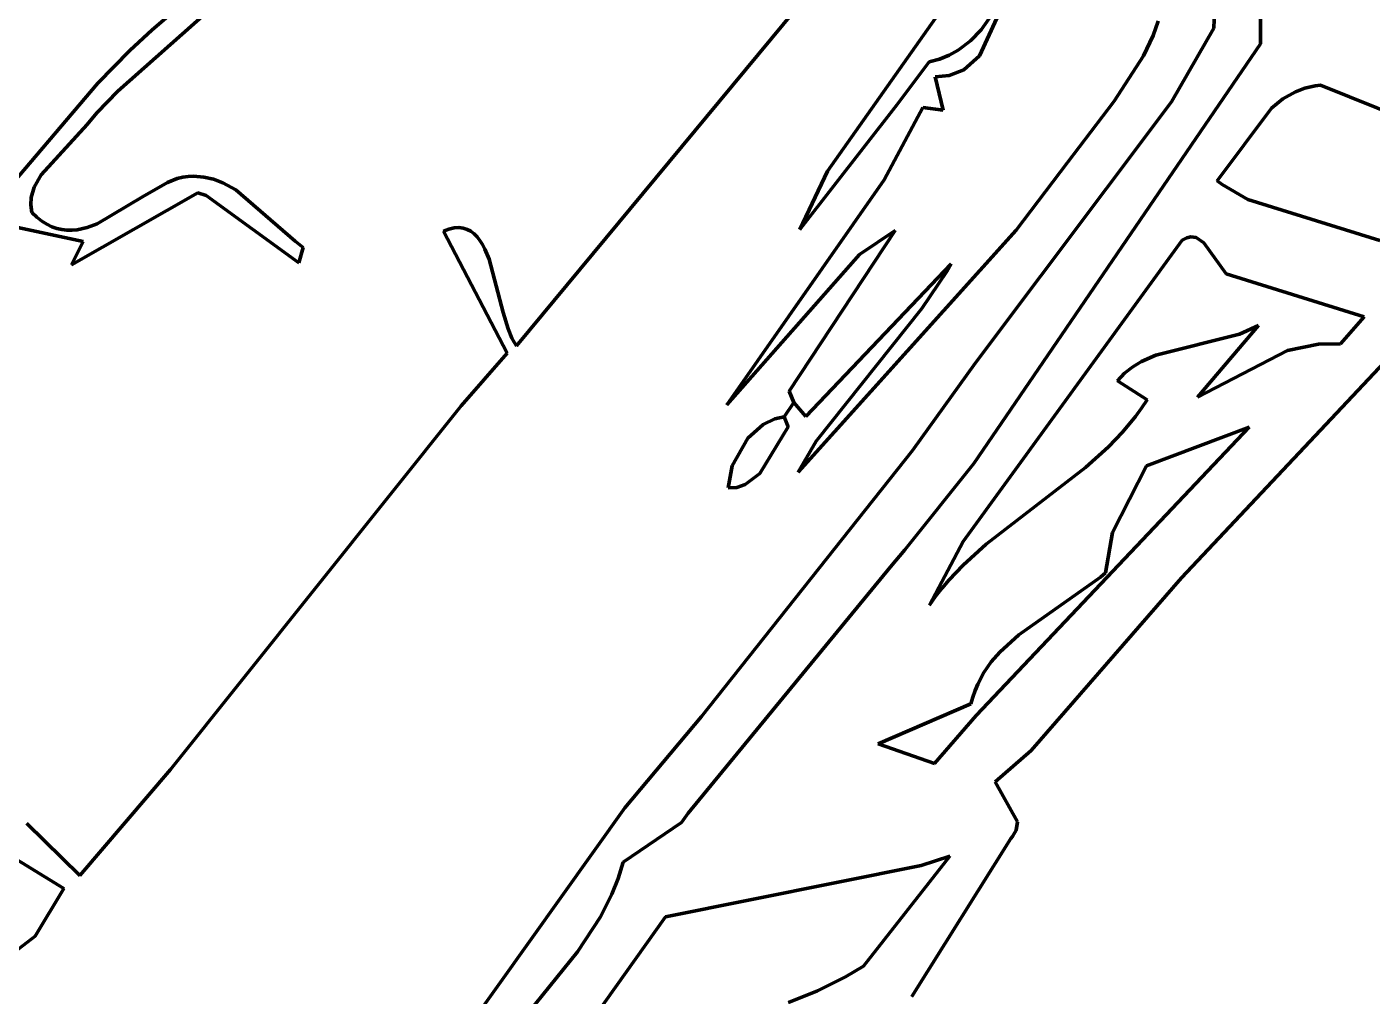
# Model space of a CAD drawing. Header units: millimetres. Extents: x 0 to 14.2, y 0 to 19.5.
# Drawn here: x 4.178 to 5.175, y 4.808 to 5.526 of the extents above; entities that cross this region are included whole.
import ezdxf

# ---------------------------------------------------------------- set-up
doc = ezdxf.new("R2010")
doc.units = ezdxf.units.MM
doc.layers.add('color#010101ff', color=7, linetype='CONTINUOUS', lineweight=100)
doc.layers.add('color#fdfdfdff', color=7, linetype='CONTINUOUS', lineweight=100)

msp = doc.modelspace()

# ---------------------------------------------------------------- linework, layer by layer
at = {"layer": 'color#010101ff'}
for p, q in [((5.09231, 5.51358), (5.09498, 5.9879)), ((4.54091, 5.29), (4.85042, 5.66298)), ((5.05977, 5.58491), (5.05775, 5.52521)), ((4.31286, 5.53805), (4.24566, 5.47868)), ((4.27098, 5.52405), (4.28818, 5.53848)), ((4.85729, 5.541), (4.77133, 5.41924)), ((4.89691, 5.53268), (4.88415, 5.50481)), ((4.88531, 5.52399), (4.89426, 5.53661)), ((4.25452, 5.50876), (4.27098, 5.52405)), ((4.87733, 5.51578), (4.88531, 5.52399)), ((5.0127, 5.51985), (5.01639, 5.53034)), ((5.05775, 5.52521), (5.02631, 5.47076)), ((4.86824, 5.50893), (4.87733, 5.51578)), ((4.87982, 5.20282), (5.09231, 5.51358)), ((5.00558, 5.50465), (5.0127, 5.51985)), ((4.23097, 5.48454), (4.25452, 5.50876)), ((4.84674, 5.50031), (4.8544, 5.50234)), ((4.8544, 5.50234), (4.86157, 5.50524)), ((4.86157, 5.50524), (4.86824, 5.50893)), ((4.88415, 5.50481), (4.8724, 5.49441)), ((4.98379, 5.47112), (5.00558, 5.50465)), ((4.82294, 5.46859), (4.84674, 5.50031)), ((4.8724, 5.49441), (4.86154, 5.49016)), ((4.13537, 5.37239), (4.23097, 5.48454)), ((4.86154, 5.49016), (4.85123, 5.48914)), ((4.85123, 5.48914), (4.8571, 5.46446)), ((5.13269, 5.48253), (5.12519, 5.4808)), ((5.13667, 5.48303), (5.13269, 5.48253)), ((5.26985, 5.42936), (5.13667, 5.48303)), ((4.24566, 5.47868), (4.23003, 5.46263)), ((5.10884, 5.47278), (5.10041, 5.46593)), ((5.11827, 5.47817), (5.10884, 5.47278)), ((5.12519, 5.4808), (5.11827, 5.47817)), ((4.23003, 5.46263), (4.22297, 5.45391)), ((4.75097, 5.37624), (4.82294, 5.46859)), ((4.84199, 5.46655), (4.81341, 5.41302)), ((4.8571, 5.46446), (4.84199, 5.46655)), ((5.02631, 5.47076), (4.88102, 5.27732)), ((4.94915, 5.42583), (4.98379, 5.47112)), ((5.10041, 5.46593), (5.06011, 5.41222)), ((4.22297, 5.45391), (4.18884, 5.41662)), ((4.91122, 5.37559), (4.94915, 5.42583)), ((4.18884, 5.41662), (4.18365, 5.40737)), ((4.28236, 5.41091), (4.28964, 5.41394)), ((4.28964, 5.41394), (4.29382, 5.4148)), ((4.29382, 5.4148), (4.29788, 5.41532)), ((4.29788, 5.41532), (4.30183, 5.41551)), ((4.30183, 5.41551), (4.30941, 5.41499)), ((4.30941, 5.41499), (4.31661, 5.41337)), ((4.31661, 5.41337), (4.32346, 5.4108)), ((4.81341, 5.41302), (4.69677, 5.24624)), ((4.77133, 5.41924), (4.75097, 5.37624)), ((5.06011, 5.41222), (5.06372, 5.40953)), ((4.18365, 5.40737), (4.18155, 5.39982)), ((4.30505, 5.40321), (4.21133, 5.35)), ((4.26398, 5.40029), (4.28236, 5.41091)), ((4.31107, 5.40121), (4.30505, 5.40321)), ((4.32346, 5.4108), (4.3332, 5.40545)), ((4.3332, 5.40545), (4.37705, 5.36736)), ((5.06372, 5.40953), (5.08283, 5.39829)), ((4.18155, 5.39982), (4.18122, 5.39444)), ((4.18122, 5.39444), (4.18187, 5.38873)), ((4.23046, 5.38037), (4.26398, 5.40029)), ((4.37966, 5.35154), (4.31107, 5.40121)), ((5.08283, 5.39829), (5.18074, 5.36807)), ((4.18187, 5.38873), (4.18559, 5.38525)), ((4.18559, 5.38525), (4.18931, 5.38236)), ((4.18931, 5.38236), (4.19304, 5.38002)), ((4.22001, 5.36722), (4.16478, 5.37897)), ((4.19304, 5.38002), (4.19677, 5.37821)), ((4.19677, 5.37821), (4.20051, 5.37688)), ((4.20051, 5.37688), (4.20425, 5.37602)), ((4.20425, 5.37602), (4.20799, 5.37559)), ((4.20799, 5.37559), (4.21173, 5.37556)), ((4.21173, 5.37556), (4.21548, 5.3759)), ((4.21548, 5.3759), (4.22297, 5.37757)), ((4.22297, 5.37757), (4.23046, 5.38037)), ((4.4869, 5.37495), (4.49098, 5.37644)), ((4.53408, 5.28457), (4.4869, 5.37495)), ((4.49098, 5.37644), (4.49475, 5.37728)), ((4.49475, 5.37728), (4.49823, 5.37749)), ((4.49823, 5.37749), (4.50144, 5.37713)), ((4.50144, 5.37713), (4.50439, 5.37623)), ((4.50439, 5.37623), (4.50711, 5.37483)), ((4.50711, 5.37483), (4.50959, 5.37296)), ((4.50959, 5.37296), (4.51187, 5.37066)), ((4.82147, 5.37535), (4.7431, 5.25648)), ((4.74967, 5.19644), (4.91122, 5.37559)), ((4.79519, 5.35768), (4.82147, 5.37535)), ((4.21133, 5.35), (4.22001, 5.36722)), ((4.37705, 5.36736), (4.38292, 5.36281)), ((4.38292, 5.36281), (4.37966, 5.35154)), ((4.51187, 5.37066), (4.51396, 5.36797)), ((4.51396, 5.36797), (4.51587, 5.36493)), ((4.51587, 5.36493), (4.51763, 5.36157)), ((5.0342, 5.36813), (4.872, 5.14507)), ((5.03755, 5.36989), (5.0342, 5.36813)), ((5.04059, 5.37067), (5.03755, 5.36989)), ((5.04464, 5.37022), (5.04059, 5.37067)), ((5.05034, 5.36614), (5.04464, 5.37022)), ((5.06678, 5.34318), (5.05034, 5.36614)), ((4.51763, 5.36157), (4.52073, 5.35406)), ((4.52073, 5.35406), (4.53119, 5.31455)), ((4.69677, 5.24624), (4.79519, 5.35768)), ((4.75541, 5.23759), (4.86313, 5.35081)), ((4.8598, 5.34508), (4.84129, 5.31773)), ((4.86313, 5.35081), (4.8598, 5.34508)), ((5.1691, 5.31136), (5.06678, 5.34318)), ((4.53119, 5.31455), (4.53479, 5.30247)), ((4.84129, 5.31773), (4.76305, 5.21937)), ((5.22381, 5.32021), (5.03365, 5.11824)), ((4.53479, 5.30247), (4.53761, 5.29559)), ((5.09077, 5.30492), (5.04554, 5.25184)), ((5.07663, 5.29865), (5.09077, 5.30492)), ((5.15158, 5.2914), (5.1691, 5.31136)), ((4.53761, 5.29559), (4.53919, 5.29262)), ((4.53919, 5.29262), (4.54091, 5.29)), ((5.01458, 5.28294), (5.07663, 5.29865)), ((4.50001, 5.2456), (4.53408, 5.28457)), ((5.00405, 5.27833), (5.01458, 5.28294)), ((5.04554, 5.25184), (5.11213, 5.28661)), ((5.11213, 5.28661), (5.1353, 5.29124)), ((5.1353, 5.29124), (5.15158, 5.2914)), ((4.88102, 5.27732), (4.83431, 5.21235)), ((4.99158, 5.26974), (4.99756, 5.27443)), ((4.99756, 5.27443), (5.00405, 5.27833)), ((4.98618, 5.26411), (4.99158, 5.26974)), ((5.0083, 5.25007), (4.98618, 5.26411)), ((4.7431, 5.25648), (4.74652, 5.24788)), ((4.28475, 4.97615), (4.50001, 5.2456)), ((4.73938, 5.23735), (4.74652, 5.24788)), ((4.74652, 5.24788), (4.73938, 5.23735)), ((4.74652, 5.24788), (4.75541, 5.23759)), ((4.99968, 5.23759), (5.00412, 5.24371)), ((5.00412, 5.24371), (5.0083, 5.25007)), ((4.73247, 5.23589), (4.72381, 5.23164)), ((4.73938, 5.23735), (4.73247, 5.23589)), ((4.7424, 5.22995), (4.73938, 5.23735)), ((4.99004, 5.22599), (4.99968, 5.23759)), ((4.72381, 5.23164), (4.7125, 5.22145)), ((4.72135, 5.19541), (4.7424, 5.22995)), ((4.88153, 5.01613), (5.08377, 5.22967)), ((4.97955, 5.21512), (4.99004, 5.22599)), ((5.08377, 5.22967), (5.00783, 5.20118)), ((4.83431, 5.21235), (4.67809, 5.01531)), ((4.7125, 5.22145), (4.7009, 5.20118)), ((4.76305, 5.21937), (4.74967, 5.19644)), ((4.96254, 5.1999), (4.97955, 5.21512)), ((4.82873, 5.13878), (4.87982, 5.20282)), ((4.7009, 5.20118), (4.69785, 5.18473)), ((4.71037, 5.18716), (4.72135, 5.19541)), ((4.88905, 5.14304), (4.96254, 5.1999)), ((5.00783, 5.20118), (4.98262, 5.15165)), ((4.69785, 5.18473), (4.70429, 5.18507)), ((4.70429, 5.18507), (4.71037, 5.18716)), ((4.872, 5.14507), (4.84705, 5.09798)), ((4.87192, 5.12747), (4.88905, 5.14304)), ((4.98262, 5.15165), (4.97735, 5.12172)), ((4.81815, 5.12624), (4.82873, 5.13878)), ((4.66813, 4.94389), (4.81815, 5.12624)), ((4.86132, 5.11629), (4.87192, 5.12747)), ((4.85633, 5.11041), (4.86132, 5.11629)), ((4.9737, 5.1185), (4.91325, 5.07593)), ((5.03365, 5.11824), (4.92233, 4.99024)), ((4.97735, 5.12172), (4.9737, 5.1185)), ((4.84705, 5.09798), (4.85156, 5.10431)), ((4.85156, 5.10431), (4.85633, 5.11041)), ((4.91325, 5.07593), (4.899, 5.06308)), ((4.899, 5.06308), (4.89277, 5.05587)), ((4.89277, 5.05587), (4.88731, 5.048)), ((4.88731, 5.048), (4.88271, 5.03937)), ((4.88078, 5.03473), (4.87911, 5.02986)), ((4.88271, 5.03937), (4.88078, 5.03473)), ((4.87772, 5.02475), (4.80902, 4.9952)), ((4.87911, 5.02986), (4.87772, 5.02475)), ((4.67809, 5.01531), (4.62124, 4.94766)), ((4.85069, 4.98057), (4.88153, 5.01613)), ((4.80902, 4.9952), (4.85069, 4.98057)), ((4.92233, 4.99024), (4.89557, 4.96693)), ((4.21745, 4.89754), (4.28475, 4.97615)), ((4.89557, 4.96693), (4.91226, 4.93742)), ((4.62124, 4.94766), (4.42457, 4.67238)), ((4.66331, 4.93693), (4.66813, 4.94389)), ((4.1783, 4.93606), (4.21745, 4.89754)), ((4.61995, 4.90765), (4.66331, 4.93693)), ((4.91226, 4.93742), (4.91121, 4.93125)), ((4.90726, 4.92496), (4.83401, 4.8081)), ((4.90855, 4.92654), (4.90726, 4.92496)), ((4.91121, 4.93125), (4.90855, 4.92654)), ((4.20561, 4.88793), (4.16031, 4.91587)), ((4.6163, 4.89548), (4.61995, 4.90765)), ((4.84094, 4.90509), (4.65132, 4.86711)), ((4.79817, 4.8304), (4.86219, 4.91199)), ((4.86219, 4.91199), (4.84094, 4.90509)), ((4.61172, 4.88381), (4.6163, 4.89548)), ((4.18433, 4.85277), (4.20561, 4.88793)), ((4.60332, 4.86714), (4.61172, 4.88381)), ((4.65132, 4.86711), (4.58424, 4.77266)), ((4.58613, 4.84108), (4.60332, 4.86714)), ((4.15398, 4.82943), (4.18433, 4.85277)), ((4.51879, 4.75759), (4.58613, 4.84108)), ((4.78476, 4.82252), (4.79817, 4.8304)), ((4.76404, 4.81227), (4.78476, 4.82252)), ((4.74267, 4.80371), (4.76404, 4.81227))]:
    msp.add_line(p, q, dxfattribs=at)
at = {"layer": 'color#fdfdfdff'}
for p, q in [((5.09498, 5.9879), (5.09231, 5.51358)), ((4.85042, 5.66298), (4.54091, 5.29)), ((5.05775, 5.52521), (5.05977, 5.58491)), ((4.24566, 5.47868), (4.31286, 5.53805)), ((4.28818, 5.53848), (4.27098, 5.52405)), ((4.77133, 5.41924), (4.85729, 5.541)), ((4.88415, 5.50481), (4.89691, 5.53268)), ((4.89426, 5.53661), (4.88531, 5.52399)), ((4.27098, 5.52405), (4.25452, 5.50876)), ((4.88531, 5.52399), (4.87733, 5.51578)), ((5.01639, 5.53034), (5.0127, 5.51985)), ((5.02631, 5.47076), (5.05775, 5.52521)), ((4.87733, 5.51578), (4.86824, 5.50893)), ((5.09231, 5.51358), (4.87982, 5.20282)), ((5.0127, 5.51985), (5.00558, 5.50465)), ((4.25452, 5.50876), (4.23097, 5.48454)), ((4.8544, 5.50234), (4.84674, 5.50031)), ((4.86157, 5.50524), (4.8544, 5.50234)), ((4.86824, 5.50893), (4.86157, 5.50524)), ((4.8724, 5.49441), (4.88415, 5.50481)), ((5.00558, 5.50465), (4.98379, 5.47112)), ((4.84674, 5.50031), (4.82294, 5.46859)), ((4.86154, 5.49016), (4.8724, 5.49441)), ((4.23097, 5.48454), (4.13537, 5.37239)), ((4.85123, 5.48914), (4.86154, 5.49016)), ((4.8571, 5.46446), (4.85123, 5.48914)), ((5.12519, 5.4808), (5.13269, 5.48253)), ((5.13269, 5.48253), (5.13667, 5.48303)), ((5.13667, 5.48303), (5.26985, 5.42936)), ((4.23003, 5.46263), (4.24566, 5.47868)), ((5.10041, 5.46593), (5.10884, 5.47278)), ((5.10884, 5.47278), (5.11827, 5.47817)), ((5.11827, 5.47817), (5.12519, 5.4808)), ((4.22297, 5.45391), (4.23003, 5.46263)), ((4.82294, 5.46859), (4.75097, 5.37624)), ((4.81341, 5.41302), (4.84199, 5.46655)), ((4.84199, 5.46655), (4.8571, 5.46446)), ((4.88102, 5.27732), (5.02631, 5.47076)), ((4.98379, 5.47112), (4.94915, 5.42583)), ((5.06011, 5.41222), (5.10041, 5.46593)), ((4.18884, 5.41662), (4.22297, 5.45391)), ((4.94915, 5.42583), (4.91122, 5.37559)), ((4.18365, 5.40737), (4.18884, 5.41662)), ((4.28964, 5.41394), (4.28236, 5.41091)), ((4.29382, 5.4148), (4.28964, 5.41394)), ((4.29788, 5.41532), (4.29382, 5.4148)), ((4.30183, 5.41551), (4.29788, 5.41532)), ((4.30941, 5.41499), (4.30183, 5.41551)), ((4.31661, 5.41337), (4.30941, 5.41499)), ((4.32346, 5.4108), (4.31661, 5.41337)), ((4.69677, 5.24624), (4.81341, 5.41302)), ((4.75097, 5.37624), (4.77133, 5.41924)), ((5.06372, 5.40953), (5.06011, 5.41222)), ((4.18155, 5.39982), (4.18365, 5.40737)), ((4.21133, 5.35), (4.30505, 5.40321)), ((4.28236, 5.41091), (4.26398, 5.40029)), ((4.30505, 5.40321), (4.31107, 5.40121)), ((4.3332, 5.40545), (4.32346, 5.4108)), ((4.37705, 5.36736), (4.3332, 5.40545)), ((5.08283, 5.39829), (5.06372, 5.40953)), ((4.18122, 5.39444), (4.18155, 5.39982)), ((4.18187, 5.38873), (4.18122, 5.39444)), ((4.26398, 5.40029), (4.23046, 5.38037)), ((4.31107, 5.40121), (4.37966, 5.35154)), ((5.18074, 5.36807), (5.08283, 5.39829)), ((4.18559, 5.38525), (4.18187, 5.38873)), ((4.18931, 5.38236), (4.18559, 5.38525)), ((4.19304, 5.38002), (4.18931, 5.38236)), ((4.16478, 5.37897), (4.22001, 5.36722)), ((4.19677, 5.37821), (4.19304, 5.38002)), ((4.20051, 5.37688), (4.19677, 5.37821)), ((4.20425, 5.37602), (4.20051, 5.37688)), ((4.20799, 5.37559), (4.20425, 5.37602)), ((4.21173, 5.37556), (4.20799, 5.37559)), ((4.21548, 5.3759), (4.21173, 5.37556)), ((4.22297, 5.37757), (4.21548, 5.3759)), ((4.23046, 5.38037), (4.22297, 5.37757)), ((4.49098, 5.37644), (4.4869, 5.37495)), ((4.4869, 5.37495), (4.53408, 5.28457)), ((4.49475, 5.37728), (4.49098, 5.37644)), ((4.49823, 5.37749), (4.49475, 5.37728)), ((4.50144, 5.37713), (4.49823, 5.37749)), ((4.50439, 5.37623), (4.50144, 5.37713)), ((4.50711, 5.37483), (4.50439, 5.37623)), ((4.50959, 5.37296), (4.50711, 5.37483)), ((4.51187, 5.37066), (4.50959, 5.37296)), ((4.7431, 5.25648), (4.82147, 5.37535)), ((4.91122, 5.37559), (4.74967, 5.19644)), ((4.82147, 5.37535), (4.79519, 5.35768)), ((4.22001, 5.36722), (4.21133, 5.35)), ((4.38292, 5.36281), (4.37705, 5.36736)), ((4.37966, 5.35154), (4.38292, 5.36281)), ((4.51396, 5.36797), (4.51187, 5.37066)), ((4.51587, 5.36493), (4.51396, 5.36797)), ((4.51763, 5.36157), (4.51587, 5.36493)), ((4.872, 5.14507), (5.0342, 5.36813)), ((5.0342, 5.36813), (5.03755, 5.36989)), ((5.03755, 5.36989), (5.04059, 5.37067)), ((5.04059, 5.37067), (5.04464, 5.37022)), ((5.04464, 5.37022), (5.05034, 5.36614)), ((5.05034, 5.36614), (5.06678, 5.34318)), ((4.52073, 5.35406), (4.51763, 5.36157)), ((4.53119, 5.31455), (4.52073, 5.35406)), ((4.79519, 5.35768), (4.69677, 5.24624)), ((4.86313, 5.35081), (4.75541, 5.23759)), ((4.84129, 5.31773), (4.8598, 5.34508)), ((4.8598, 5.34508), (4.86313, 5.35081)), ((5.06678, 5.34318), (5.1691, 5.31136)), ((4.53479, 5.30247), (4.53119, 5.31455)), ((4.76305, 5.21937), (4.84129, 5.31773)), ((5.03365, 5.11824), (5.22381, 5.32021)), ((4.53761, 5.29559), (4.53479, 5.30247)), ((5.04554, 5.25184), (5.09077, 5.30492)), ((5.09077, 5.30492), (5.07663, 5.29865)), ((5.1691, 5.31136), (5.15158, 5.2914)), ((4.53919, 5.29262), (4.53761, 5.29559)), ((4.54091, 5.29), (4.53919, 5.29262)), ((5.07663, 5.29865), (5.01458, 5.28294)), ((4.53408, 5.28457), (4.50001, 5.2456)), ((5.01458, 5.28294), (5.00405, 5.27833)), ((5.11213, 5.28661), (5.04554, 5.25184)), ((5.1353, 5.29124), (5.11213, 5.28661)), ((5.15158, 5.2914), (5.1353, 5.29124)), ((4.83431, 5.21235), (4.88102, 5.27732)), ((4.99756, 5.27443), (4.99158, 5.26974)), ((5.00405, 5.27833), (4.99756, 5.27443)), ((4.99158, 5.26974), (4.98618, 5.26411)), ((4.98618, 5.26411), (5.0083, 5.25007)), ((4.74652, 5.24788), (4.7431, 5.25648)), ((4.50001, 5.2456), (4.28475, 4.97615)), ((4.73938, 5.23735), (4.74652, 5.24788)), ((4.74652, 5.24788), (4.73938, 5.23735)), ((4.75541, 5.23759), (4.74652, 5.24788)), ((5.00412, 5.24371), (4.99968, 5.23759)), ((5.0083, 5.25007), (5.00412, 5.24371)), ((4.72381, 5.23164), (4.73247, 5.23589)), ((4.73247, 5.23589), (4.73938, 5.23735)), ((4.73938, 5.23735), (4.7424, 5.22995)), ((4.99968, 5.23759), (4.99004, 5.22599)), ((4.7125, 5.22145), (4.72381, 5.23164)), ((4.7424, 5.22995), (4.72135, 5.19541)), ((5.08377, 5.22967), (4.88153, 5.01613)), ((4.99004, 5.22599), (4.97955, 5.21512)), ((5.00783, 5.20118), (5.08377, 5.22967)), ((4.67809, 5.01531), (4.83431, 5.21235)), ((4.7009, 5.20118), (4.7125, 5.22145)), ((4.74967, 5.19644), (4.76305, 5.21937)), ((4.97955, 5.21512), (4.96254, 5.1999)), ((4.87982, 5.20282), (4.82873, 5.13878)), ((4.69785, 5.18473), (4.7009, 5.20118)), ((4.72135, 5.19541), (4.71037, 5.18716)), ((4.96254, 5.1999), (4.88905, 5.14304)), ((4.98262, 5.15165), (5.00783, 5.20118)), ((4.70429, 5.18507), (4.69785, 5.18473)), ((4.71037, 5.18716), (4.70429, 5.18507)), ((4.84705, 5.09798), (4.872, 5.14507)), ((4.88905, 5.14304), (4.87192, 5.12747)), ((4.97735, 5.12172), (4.98262, 5.15165)), ((4.82873, 5.13878), (4.81815, 5.12624)), ((4.81815, 5.12624), (4.66813, 4.94389)), ((4.87192, 5.12747), (4.86132, 5.11629)), ((4.86132, 5.11629), (4.85633, 5.11041)), ((4.91325, 5.07593), (4.9737, 5.1185)), ((4.92233, 4.99024), (5.03365, 5.11824)), ((4.9737, 5.1185), (4.97735, 5.12172)), ((4.85156, 5.10431), (4.84705, 5.09798)), ((4.85633, 5.11041), (4.85156, 5.10431)), ((4.899, 5.06308), (4.91325, 5.07593)), ((4.89277, 5.05587), (4.899, 5.06308)), ((4.88731, 5.048), (4.89277, 5.05587)), ((4.88271, 5.03937), (4.88731, 5.048)), ((4.87911, 5.02986), (4.88078, 5.03473)), ((4.88078, 5.03473), (4.88271, 5.03937)), ((4.80902, 4.9952), (4.87772, 5.02475)), ((4.87772, 5.02475), (4.87911, 5.02986)), ((4.62124, 4.94766), (4.67809, 5.01531)), ((4.88153, 5.01613), (4.85069, 4.98057)), ((4.85069, 4.98057), (4.80902, 4.9952)), ((4.89557, 4.96693), (4.92233, 4.99024)), ((4.28475, 4.97615), (4.21745, 4.89754)), ((4.91226, 4.93742), (4.89557, 4.96693)), ((4.42457, 4.67238), (4.62124, 4.94766)), ((4.66813, 4.94389), (4.66331, 4.93693)), ((4.21745, 4.89754), (4.1783, 4.93606)), ((4.66331, 4.93693), (4.61995, 4.90765)), ((4.91121, 4.93125), (4.91226, 4.93742)), ((4.83401, 4.8081), (4.90726, 4.92496)), ((4.90726, 4.92496), (4.90855, 4.92654)), ((4.90855, 4.92654), (4.91121, 4.93125)), ((4.16031, 4.91587), (4.20561, 4.88793)), ((4.61995, 4.90765), (4.6163, 4.89548)), ((4.65132, 4.86711), (4.84094, 4.90509)), ((4.86219, 4.91199), (4.79817, 4.8304)), ((4.84094, 4.90509), (4.86219, 4.91199)), ((4.6163, 4.89548), (4.61172, 4.88381)), ((4.20561, 4.88793), (4.18433, 4.85277)), ((4.61172, 4.88381), (4.60332, 4.86714)), ((4.58424, 4.77266), (4.65132, 4.86711)), ((4.60332, 4.86714), (4.58613, 4.84108)), ((4.18433, 4.85277), (4.15398, 4.82943)), ((4.58613, 4.84108), (4.51879, 4.75759)), ((4.79817, 4.8304), (4.78476, 4.82252)), ((4.78476, 4.82252), (4.76404, 4.81227)), ((4.76404, 4.81227), (4.74267, 4.80371))]:
    msp.add_line(p, q, dxfattribs=at)

doc.saveas('drawing.dxf')
